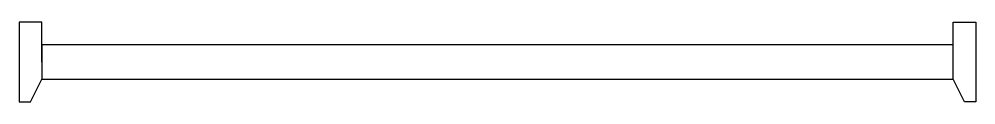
# Model space of a CAD drawing. Header units: inches. Extents: x 0 to 840, y 0 to 70.
import ezdxf

# ---------------------------------------------------------------- set-up
doc = ezdxf.new("R2010")
doc.units = ezdxf.units.IN
doc.layers.add('TEXT', color=2, linetype='Continuous')

msp = doc.modelspace()

# ---------------------------------------------------------------- linework, layer by layer
at = {"layer": 'TEXT', "color": 2}
for points in [[(20, 35), (20, 70), (0, 70), (0, 0), (10, 0), (20, 20)], [(820, 35), (820, 70), (840, 70), (840, 0), (830, 0), (820, 20)]]:
    msp.add_lwpolyline(points, dxfattribs=at)
msp.add_lwpolyline([(20, 20), (820, 20), (820, 50), (20, 50)], close=True, dxfattribs=at)

doc.saveas('drawing.dxf')
